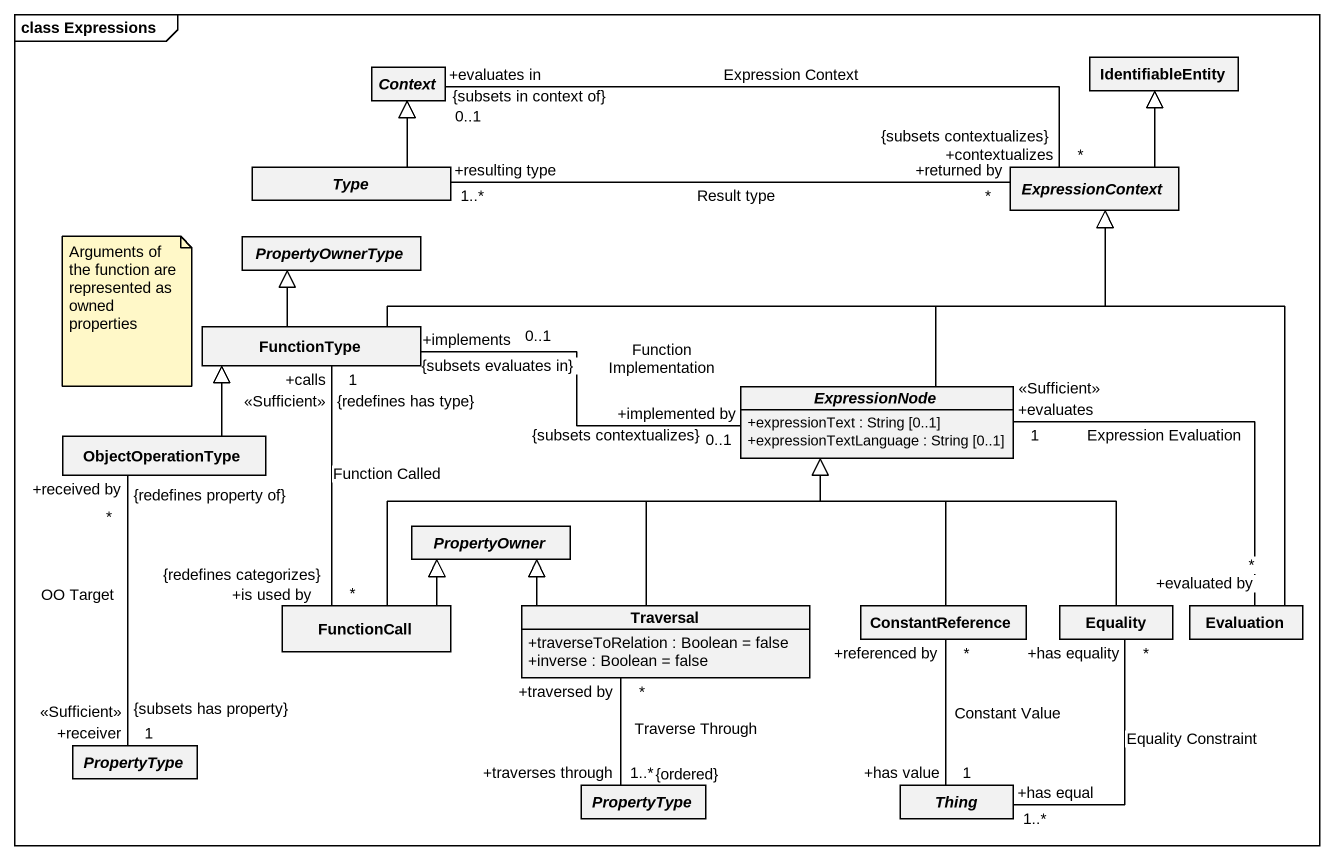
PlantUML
@startuml
mainframe class Expressions
hide circle
hide empty members
skinparam classAttributeIconSize 0
abstract class Context
class IdentifiableEntity
abstract class Type
abstract class ExpressionContext
abstract class PropertyOwnerType
class FunctionType
abstract class ExpressionNode {
  +expressionText : String [0..1]
  +expressionTextLanguage : String [0..1]
}
class ObjectOperationType
abstract class PropertyOwner
class FunctionCall
class Traversal {
  +traverseToRelation : Boolean = false
  +inverse : Boolean = false
}
class ConstantReference
class Equality
class Evaluation
abstract class PropertyType
abstract class "PropertyType" as PropertyType_2
abstract class Thing
Type -up-|> Context
ExpressionContext "{subsets contextualizes}\n*\n+contextualizes" -left- "+evaluates in\n0..1\n{subsets in context of}" Context : Expression Context
ExpressionContext -up-|> IdentifiableEntity
ExpressionContext "+returned by\n*" -left- "1..*\n+resulting type" Type : Result type
FunctionType -right-|> ExpressionContext
FunctionType -up-|> PropertyOwnerType
FunctionType "+implements\n0..1\n{subsets evaluates in}" -right- "+implemented by\n{subsets contextualizes}\n0..1" ExpressionNode : Function Implementation
ExpressionNode -up-|> ExpressionContext
ObjectOperationType -up-|> FunctionType
ObjectOperationType "+received by\n*\n{redefines property of}" -- "+receiver\n1\n<<Sufficient>>\n{subsets has property}" PropertyType : OO Target
FunctionCall "+is used by\n*\n{redefines categorizes}" -up- "+calls\n1\n{redefines has type}\n<<Sufficient>>" FunctionType : Function Called
FunctionCall -right-|> ExpressionNode
FunctionCall -up-|> PropertyOwner
Traversal -up-|> ExpressionNode
Traversal -left-|> PropertyOwner
Traversal "+traversed by\n*" -- "1..*\n+traverses through\n{ordered}" PropertyType_2 : Traverse Through
ConstantReference -up-|> ExpressionNode
ConstantReference "+referenced by\n*" -- "+has value\n1" Thing : Constant Value
Equality -up-|> ExpressionNode
Equality "*\n+has equality" -- "+has equal\n1..*" Thing : Equality Constraint
Evaluation -up-|> ExpressionContext
Evaluation "+evaluated by\n*" -left- "+evaluates\n1\n<<Sufficient>>" ExpressionNode : Expression Evaluation
note as N1
  Arguments of the function are represented as owned properties
end note
@enduml
